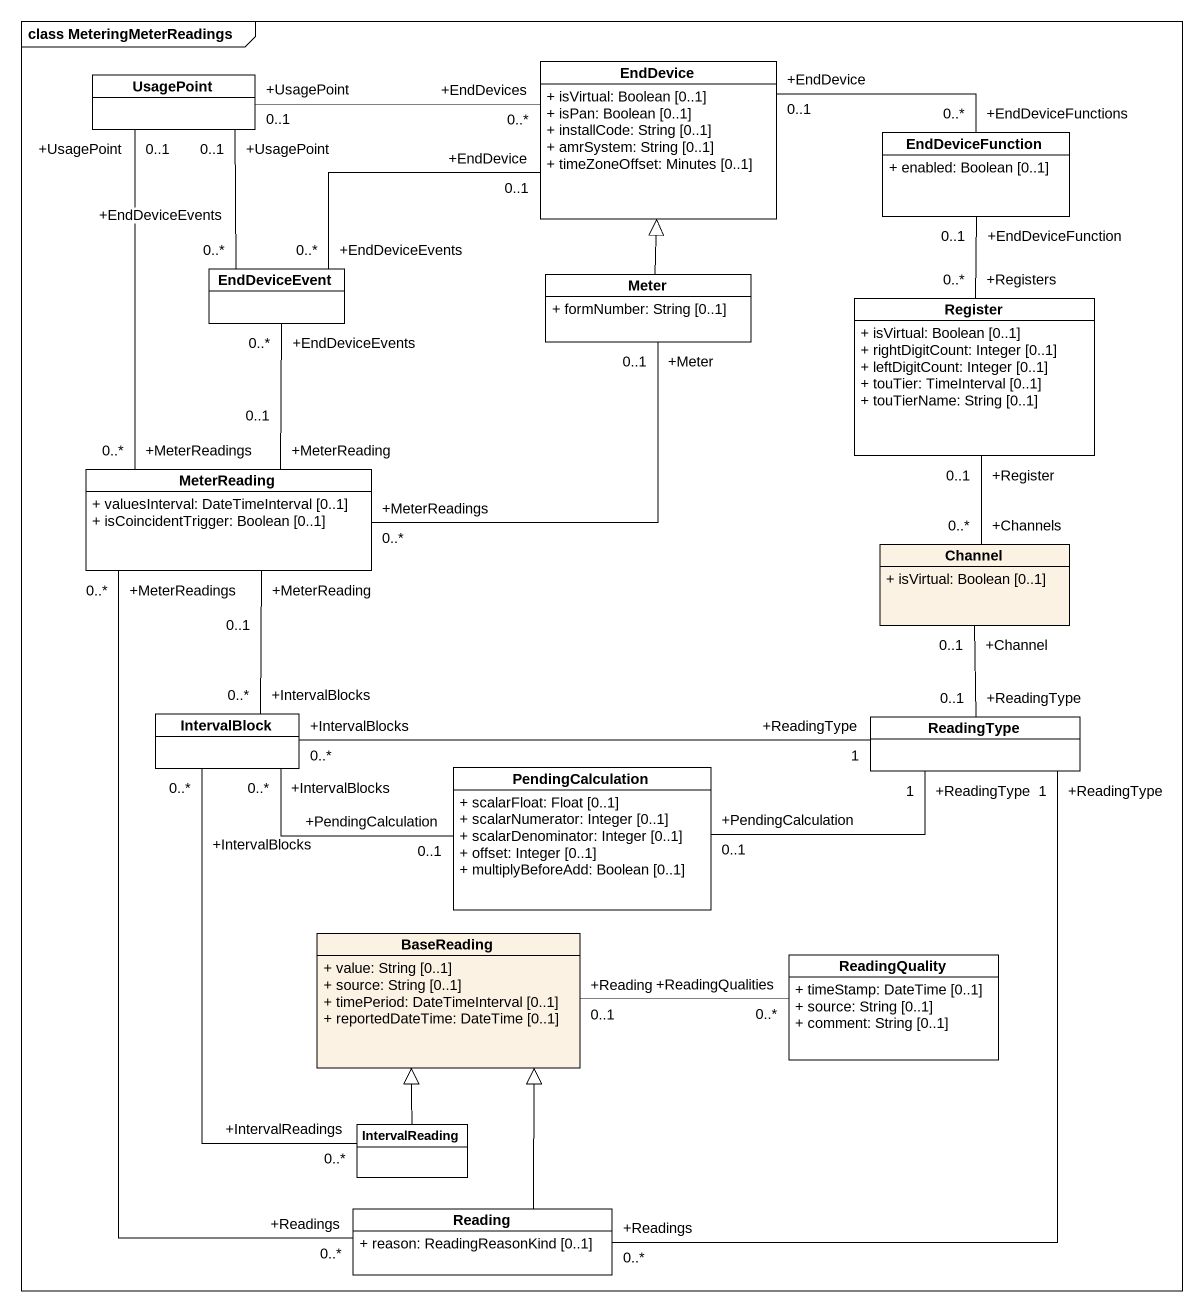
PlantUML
@startuml
mainframe class MeteringMeterReadings
hide circle
hide empty members
skinparam classAttributeIconSize 0
class UsagePoint #FFFFFF
class EndDevice #FFFFFF {
  + isVirtual: Boolean [0..1]
  + isPan: Boolean [0..1]
  + installCode: String [0..1]
  + amrSystem: String [0..1]
  + timeZoneOffset: Minutes [0..1]
}
class EndDeviceFunction #FFFFFF {
  + enabled: Boolean [0..1]
}
class EndDeviceEvent #FFFFFF
class Meter #FFFFFF {
  + formNumber: String [0..1]
}
class Register #FFFFFF {
  + isVirtual: Boolean [0..1]
  + rightDigitCount: Integer [0..1]
  + leftDigitCount: Integer [0..1]
  + touTier: TimeInterval [0..1]
  + touTierName: String [0..1]
}
class MeterReading #FFFFFF {
  + valuesInterval: DateTimeInterval [0..1]
  + isCoincidentTrigger: Boolean [0..1]
}
class Channel {
  + isVirtual: Boolean [0..1]
}
class IntervalBlock #FFFFFF
class ReadingType #FFFFFF
class PendingCalculation #FFFFFF {
  + scalarFloat: Float [0..1]
  + scalarNumerator: Integer [0..1]
  + scalarDenominator: Integer [0..1]
  + offset: Integer [0..1]
  + multiplyBeforeAdd: Boolean [0..1]
}
class BaseReading {
  + value: String [0..1]
  + source: String [0..1]
  + timePeriod: DateTimeInterval [0..1]
  + reportedDateTime: DateTime [0..1]
}
class ReadingQuality #FFFFFF {
  + timeStamp: DateTime [0..1]
  + source: String [0..1]
  + comment: String [0..1]
}
class IntervalReading #FFFFFF
class Reading #FFFFFF {
  + reason: ReadingReasonKind [0..1]
}
UsagePoint "+UsagePoint\n0..1" -right- "+EndDevices\n0..*" EndDevice
EndDevice "+EndDevice\n0..1" -right- "+EndDeviceFunctions\n0..*" EndDeviceFunction
EndDeviceEvent "+EndDeviceEvents\n0..*" -up- "+UsagePoint\n0..1" UsagePoint
EndDeviceEvent "+EndDeviceEvents\n0..*" -right- "+EndDevice\n0..1" EndDevice
Meter -up-|> EndDevice
Meter "+Meter\n0..1" -left- "+MeterReadings\n0..*" MeterReading
Register "+Registers\n0..*" -up- "+EndDeviceFunction\n0..1" EndDeviceFunction
Register "+Register\n0..1" -- "+Channels\n0..*" Channel
MeterReading "+MeterReadings\n0..*" -up- "+UsagePoint\n0..1" UsagePoint
MeterReading "+MeterReading\n0..1" -up- "+EndDeviceEvents\n0..*" EndDeviceEvent
IntervalBlock "+IntervalBlocks\n0..*" -up- "+MeterReading\n0..1" MeterReading
IntervalBlock "+IntervalBlocks\n0..*" -right- "+ReadingType\n1" ReadingType
IntervalBlock "+IntervalBlocks\n0..*" -right- "+PendingCalculation\n0..1" PendingCalculation
IntervalBlock "+IntervalBlocks\n0..*" -- "+IntervalReadings\n0..*" IntervalReading
ReadingType "+ReadingType\n0..1" -up- "+Channel\n0..1" Channel
PendingCalculation "+PendingCalculation\n0..1" -right- "+ReadingType\n1" ReadingType
ReadingQuality "+ReadingQualities\n0..*" -left- "+Reading\n0..1" BaseReading
IntervalReading -up-|> BaseReading
Reading "+Readings\n0..*" -up- "+MeterReadings\n0..*" MeterReading
Reading "+Readings\n0..*" -up- "+ReadingType\n1" ReadingType
Reading -up-|> BaseReading
@enduml
